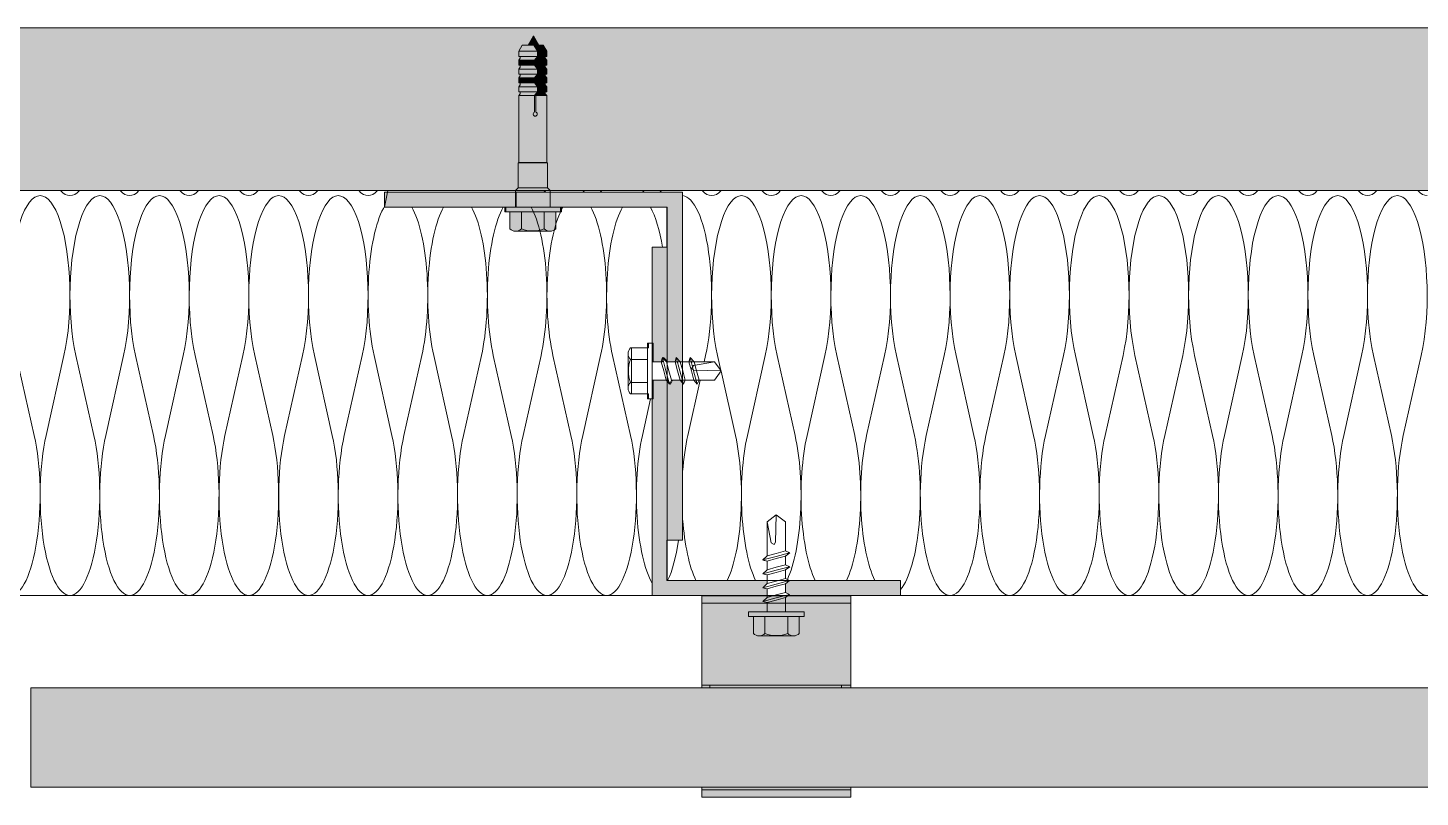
# Model space of a CAD drawing. Extents: x -106823 to -42801, y 48734 to 74234.
# Drawn here: x -93536 to -90734, y 68486 to 70034 of the extents above; entities that cross this region are included whole.
import ezdxf

# ---------------------------------------------------------------- set-up
doc = ezdxf.new("R2010")
doc.units = 0
doc.header["$MEASUREMENT"] = 0
for name, color, linetype, lineweight, true_color in [('2D - Ogólne_Pen_No__2', 7, 'Continuous', 15, 0x7f7f7f), ('2D Drafting - General_Pen_No__102', 7, 'Continuous', 13, 0xcccccc), ('2D Drafting - General_Pen_No__141', 7, 'Continuous', 0, 0xe8e8e8), ('2D Drafting - General_Pen_No__2', 7, 'Continuous', 15, 0x7f7f7f), ('2D Drafting - General_Pen_No__61', 7, 'Continuous', 20, 0x6a6a6a), ('2D Drafting - General_Pen_No__81', 7, 'Continuous', 20, 0x6a6a6a)]:
    doc.layers.add(name, color=color, linetype=linetype, lineweight=lineweight, true_color=true_color)
doc.layers.add('2D Drafting - General_Pen_No__1', color=7, linetype='Continuous', lineweight=13)
doc.layers.add('2D Drafting - General_Pen_No__121', color=255, linetype='Continuous', lineweight=0)

# ---------------------------------------------------------------- blocks, each defined once
blk = doc.blocks.new('*X30')
at = {"layer": '2D Drafting - General_Pen_No__61', "linetype": 'Continuous'}
for p, q in [((-92171.9, 69374.7), (-92174.7, 69362.3)), ((-92147.9, 69374.7), (-92141.2, 69344.7)), ((-92051.9, 69374.7), (-92087.9, 69213.9)), ((-92027.9, 69374.7), (-91991.9, 69213.9)), ((-91931.9, 69374.7), (-91967.9, 69213.9)), ((-91907.9, 69374.7), (-91871.9, 69213.9)), ((-91811.9, 69374.7), (-91847.9, 69213.9)), ((-91787.9, 69374.7), (-91751.9, 69213.9)), ((-91691.9, 69374.7), (-91727.9, 69213.9)), ((-91667.9, 69374.7), (-91631.9, 69213.9)), ((-91571.9, 69374.7), (-91607.9, 69213.9)), ((-91547.9, 69374.7), (-91511.9, 69213.9)), ((-91451.9, 69374.7), (-91487.9, 69213.9)), ((-91427.9, 69374.7), (-91391.9, 69213.9)), ((-91331.9, 69374.7), (-91367.9, 69213.9)), ((-91307.9, 69374.7), (-91271.9, 69213.9)), ((-91211.9, 69374.7), (-91247.9, 69213.9)), ((-91187.9, 69374.7), (-91151.9, 69213.9)), ((-91091.9, 69374.7), (-91127.9, 69213.9)), ((-91067.9, 69374.7), (-91031.9, 69213.9)), ((-90971.9, 69374.7), (-91007.9, 69213.9)), ((-90947.9, 69374.7), (-90911.9, 69213.9)), ((-90851.9, 69374.7), (-90887.9, 69213.9)), ((-90827.9, 69374.7), (-90791.9, 69213.9)), ((-90731.9, 69374.7), (-90767.9, 69213.9)), ((-92183, 69325), (-92207.9, 69213.9)), ((-92140.8, 69343.1), (-92111.9, 69213.9))]:
    blk.add_line(p, q, dxfattribs=at)
for centre, start_param, end_param in [((-92099.9, 69495.3), 0.927295, 5.35589), ((-91979.9, 69495.3), 0.927295, 5.35589), ((-91859.9, 69495.3), 0.927295, 5.35589), ((-91739.9, 69495.3), 0.927295, 5.35589), ((-91619.9, 69495.3), 0.927295, 5.35589), ((-91499.9, 69495.3), 0.927295, 5.35589), ((-91379.9, 69495.3), 0.927295, 5.35589), ((-91259.9, 69495.3), 0.927295, 5.35589), ((-91139.9, 69495.3), 0.927295, 5.35589), ((-91019.9, 69495.3), 0.927295, 5.35589), ((-90899.9, 69495.3), 0.927295, 5.35589), ((-90779.9, 69495.3), 0.927295, 5.35589), ((-92399.9, 69897.3), 5.962114, 6.023139), ((-92399.9, 69897.3), 0.260046, 0.321072), ((-92279.9, 69897.3), 5.962114, 6.023139), ((-92279.9, 69897.3), 0.260046, 0.321072), ((-92219.9, 69495.3), 0.927295, 3.112603), ((-92159.9, 69897.3), 5.962114, 6.283185), ((-92159.9, 69897.3), 0, 0.321072), ((-92039.9, 69897.3), 5.962114, 6.283185), ((-92039.9, 69897.3), 0, 0.321072), ((-91919.9, 69897.3), 5.962114, 6.283185), ((-91919.9, 69897.3), 0, 0.321072), ((-91799.9, 69897.3), 5.962114, 6.283185), ((-91799.9, 69897.3), 0, 0.321072), ((-91679.9, 69897.3), 5.962114, 6.283185), ((-91679.9, 69897.3), 0, 0.321072), ((-91559.9, 69897.3), 5.962114, 6.283185), ((-91559.9, 69897.3), 0, 0.321072), ((-91439.9, 69897.3), 5.962114, 6.283185), ((-91439.9, 69897.3), 0, 0.321072), ((-91319.9, 69897.3), 5.962114, 6.283185), ((-91319.9, 69897.3), 0, 0.321072), ((-91199.9, 69897.3), 5.962114, 6.283185), ((-91199.9, 69897.3), 0, 0.321072), ((-91079.9, 69897.3), 5.962114, 6.283185), ((-91079.9, 69897.3), 0, 0.321072), ((-90959.9, 69897.3), 5.962114, 6.283185), ((-90959.9, 69897.3), 0, 0.321072), ((-90839.9, 69897.3), 5.962114, 6.283185), ((-90839.9, 69897.3), 0, 0.321072), ((-90719.9, 69897.3), 5.962114, 6.283185), ((-92159.9, 69093.3), 4.068888, 4.471032), ((-92159.9, 69093.3), 0.553392, 2.214297), ((-92039.9, 69093.3), 4.068888, 5.729793), ((-92039.9, 69093.3), 0.571829, 2.214297), ((-91919.9, 69093.3), 4.068888, 5.729793), ((-91919.9, 69093.3), 0.553392, 2.214297), ((-91799.9, 69093.3), 4.068888, 5.729793), ((-91799.9, 69093.3), 0.34394, 2.214297), ((-91679.9, 69093.3), 4.068888, 6.283185), ((-91679.9, 69093.3), 0, 2.214297), ((-91559.9, 69093.3), 4.068888, 6.283185), ((-91559.9, 69093.3), 0, 2.214297), ((-91439.9, 69093.3), 4.068888, 6.283185), ((-91439.9, 69093.3), 0, 2.214297), ((-91319.9, 69093.3), 4.068888, 6.283185), ((-91319.9, 69093.3), 0, 2.214297), ((-91199.9, 69093.3), 4.068888, 6.283185), ((-91199.9, 69093.3), 0, 2.214297), ((-91079.9, 69093.3), 4.068888, 6.283185), ((-91079.9, 69093.3), 0, 2.214297), ((-90959.9, 69093.3), 4.068888, 6.283185), ((-90959.9, 69093.3), 0, 2.214297), ((-90839.9, 69093.3), 4.068888, 6.283185), ((-90839.9, 69093.3), 0, 2.214297), ((-90719.9, 69093.3), 4.068888, 6.283185), ((-92159.9, 69093.3), 4.953746, 5.729793), ((-92279.9, 69093.3), 0.553392, 1.104937)]:
    blk.add_ellipse(centre, major_axis=(0, -201), ratio=0.298507, start_param=start_param, end_param=end_param, dxfattribs=at)
blk = doc.blocks.new('Fill_15')
at = {"layer": '2D Drafting - General_Pen_No__2', "linetype": 'Continuous'}
for p, q in [((-92485.1, 69703.1), (-92485.1, 69706.6)), ((-92485.1, 69706.6), (-91689.4, 69706.6)), ((-92218.2, 69703.1), (-92485.1, 69703.1)), ((-92218.2, 69692.3), (-92218.2, 69703.1)), ((-92218.2, 69362.3), (-92218.2, 69692.3)), ((-91689.4, 69706.6), (-83399.9, 69706.6)), ((-92205.4, 69362.3), (-92218.2, 69362.3)), ((-92203.3, 69370.5), (-92205.4, 69362.3)), ((-92195.1, 69362.3), (-92203.3, 69370.5)), ((-92154.4, 69362.3), (-92195.1, 69362.3)), ((-92140.4, 69343.7), (-92154.4, 69362.3)), ((-92216.7, 69316.8), (-92212.9, 69325)), ((-92212.9, 69325), (-92195.5, 69325)), ((-92195.5, 69325), (-92188.9, 69316.8)), ((-92188.9, 69316.8), (-92185.1, 69325)), ((-92185.1, 69325), (-92154.4, 69325)), ((-92154.4, 69325), (-92140.4, 69343.7)), ((-92218.2, 69003), (-92218.2, 69318.6)), ((-92218.2, 69318.6), (-92216.7, 69316.8)), ((-92029.7, 69054.1), (-92048.3, 69040.2)), ((-92011, 69040.2), (-92029.7, 69054.1)), ((-92048.3, 69040.2), (-92048.3, 68971.6)), ((-92011, 68981.6), (-92011, 69040.2)), ((-92249.7, 68922.3), (-92249.7, 69003)), ((-92249.7, 69003), (-92248.2, 69003)), ((-92248.2, 69003), (-92218.2, 69003)), ((-92048.3, 68971.6), (-92056.5, 68963.4)), ((-92056.5, 68963.4), (-92048.3, 68961.2)), ((-92048.3, 68961.2), (-92048.3, 68943.8)), ((-92002.8, 68977.8), (-92011, 68981.6)), ((-92011, 68971.2), (-92002.8, 68977.8)), ((-92011, 68953.8), (-92011, 68971.2)), ((-92048.3, 68943.8), (-92056.5, 68935.6)), ((-92056.5, 68935.6), (-92048.3, 68933.4)), ((-92048.3, 68933.4), (-92048.3, 68922.3)), ((-92002.8, 68950), (-92011, 68953.8)), ((-92011, 68943.4), (-92002.8, 68950)), ((-92011, 68926), (-92011, 68943.4)), ((-92048.3, 68922.3), (-92249.7, 68922.3)), ((-92003.2, 68922.3), (-92011, 68926)), ((-91779.7, 68922.3), (-92003.2, 68922.3)), ((-91779.7, 68892.3), (-91779.7, 68922.3)), ((-91689.4, 68892.3), (-91779.7, 68892.3)), ((-83399.9, 68892.3), (-91689.4, 68892.3))]:
    blk.add_line(p, q, dxfattribs=at)
at = {"layer": '2D Drafting - General_Pen_No__61', "linetype": 'Continuous'}
blk.add_blockref('*X30', (0, 0), dxfattribs=at)
blk = doc.blocks.new('*X32')
at = {"layer": '2D Drafting - General_Pen_No__61', "linetype": 'Continuous'}
for q in [(-91979, 68892.3), (-91974.1, 68891.5)]:
    blk.add_line((-91977.6, 68892), q, dxfattribs=at)
blk = doc.blocks.new('Fill_16')
at = {"layer": '2D Drafting - General_Pen_No__1', "linetype": 'Continuous'}
for p, q in [((-92006.3, 68891.5), (-92005.3, 68892.3)), ((-91879.7, 68891.5), (-92006.3, 68891.5)), ((-92005.3, 68892.3), (-91879.7, 68892.3)), ((-91879.7, 68892.3), (-91879.7, 68891.5))]:
    blk.add_line(p, q, dxfattribs=at)
at = {"layer": '2D Drafting - General_Pen_No__61', "linetype": 'Continuous'}
blk.add_blockref('*X32', (0, 0), dxfattribs=at)
blk = doc.blocks.new('*X34')
at = {"layer": '2D Drafting - General_Pen_No__61', "linetype": 'Continuous'}
for p, q in [((-94759.2, 69374.7), (-94723.2, 69213.9)), ((-94663.2, 69374.7), (-94699.2, 69213.9)), ((-94639.2, 69374.7), (-94603.2, 69213.9)), ((-94543.2, 69374.7), (-94579.2, 69213.9)), ((-94519.2, 69374.7), (-94483.2, 69213.9)), ((-94423.2, 69374.7), (-94459.2, 69213.9)), ((-94399.2, 69374.7), (-94363.2, 69213.9)), ((-94303.2, 69374.7), (-94339.2, 69213.9)), ((-94279.2, 69374.7), (-94243.2, 69213.9)), ((-94183.2, 69374.7), (-94219.2, 69213.9)), ((-94159.2, 69374.7), (-94123.2, 69213.9)), ((-94063.2, 69374.7), (-94099.2, 69213.9)), ((-94039.2, 69374.7), (-94003.2, 69213.9)), ((-93943.2, 69374.7), (-93979.2, 69213.9)), ((-93919.2, 69374.7), (-93883.2, 69213.9)), ((-93823.2, 69374.7), (-93859.2, 69213.9)), ((-93799.2, 69374.7), (-93763.2, 69213.9)), ((-93703.2, 69374.7), (-93739.2, 69213.9)), ((-93679.2, 69374.7), (-93643.2, 69213.9)), ((-93583.2, 69374.7), (-93619.2, 69213.9)), ((-93559.2, 69374.7), (-93523.2, 69213.9)), ((-93463.2, 69374.7), (-93499.2, 69213.9)), ((-93439.2, 69374.7), (-93403.2, 69213.9)), ((-93343.2, 69374.7), (-93379.2, 69213.9)), ((-93319.2, 69374.7), (-93283.2, 69213.9)), ((-93223.2, 69374.7), (-93259.2, 69213.9)), ((-93199.2, 69374.7), (-93163.2, 69213.9)), ((-93103.2, 69374.7), (-93139.2, 69213.9)), ((-93079.2, 69374.7), (-93043.2, 69213.9)), ((-92983.2, 69374.7), (-93019.2, 69213.9)), ((-92959.2, 69374.7), (-92923.2, 69213.9)), ((-92863.2, 69374.7), (-92899.2, 69213.9)), ((-92839.2, 69374.7), (-92803.2, 69213.9)), ((-92743.2, 69374.7), (-92779.2, 69213.9)), ((-92719.2, 69374.7), (-92683.2, 69213.9)), ((-92623.2, 69374.7), (-92659.2, 69213.9)), ((-92599.2, 69374.7), (-92563.2, 69213.9)), ((-92503.2, 69374.7), (-92539.2, 69213.9)), ((-92479.2, 69374.7), (-92443.2, 69213.9)), ((-92383.2, 69374.7), (-92419.2, 69213.9)), ((-92359.2, 69374.7), (-92323.2, 69213.9)), ((-94800.5, 69297.4), (-94819.2, 69213.9)), ((-92282.7, 69287.7), (-92299.2, 69213.9))]:
    blk.add_line(p, q, dxfattribs=at)
for centre, start_param, end_param in [((-94231.2, 69495.3), 4.068888, 8.497483), ((-94111.2, 69495.3), 4.068888, 8.497483), ((-93991.2, 69495.3), 4.068888, 8.497483), ((-93871.2, 69495.3), 4.068888, 8.497483), ((-93751.2, 69495.3), 4.068888, 8.497483), ((-93631.2, 69495.3), 4.068888, 8.497483), ((-93511.2, 69495.3), 4.068888, 8.497483), ((-93391.2, 69495.3), 4.068888, 8.497483), ((-93271.2, 69495.3), 4.068888, 8.497483), ((-93151.2, 69495.3), 4.068888, 8.497483), ((-93031.2, 69495.3), 4.068888, 8.497483), ((-92911.2, 69495.3), 4.068888, 8.497483), ((-94291.2, 69897.3), 3.257061, 3.462663), ((-94171.2, 69897.3), 2.820522, 3.141593), ((-94171.2, 69897.3), 3.141593, 3.462663), ((-94051.2, 69897.3), 2.820522, 3.141593), ((-94051.2, 69897.3), 3.141593, 3.462663), ((-93931.2, 69897.3), 2.820522, 3.141593), ((-93931.2, 69897.3), 3.141593, 3.462663), ((-93811.2, 69897.3), 2.820522, 3.141593), ((-93811.2, 69897.3), 3.141593, 3.462663), ((-93691.2, 69897.3), 2.820522, 3.141593), ((-93691.2, 69897.3), 3.141593, 3.462663), ((-93571.2, 69897.3), 2.820522, 3.141593), ((-93571.2, 69897.3), 3.141593, 3.462663), ((-93451.2, 69897.3), 2.820522, 3.141593), ((-93451.2, 69897.3), 3.141593, 3.462663), ((-93331.2, 69897.3), 2.820522, 3.141593), ((-93331.2, 69897.3), 3.141593, 3.462663), ((-93211.2, 69897.3), 2.820522, 3.141593), ((-93211.2, 69897.3), 3.141593, 3.462663), ((-93091.2, 69897.3), 2.820522, 3.141593), ((-93091.2, 69897.3), 3.141593, 3.462663), ((-92971.2, 69897.3), 2.820522, 3.141593), ((-92971.2, 69897.3), 3.141593, 3.462663), ((-92851.2, 69897.3), 2.820522, 3.141593), ((-92851.2, 69897.3), 3.141593, 3.462663), ((-94831.2, 69495.3), 4.160174, 5.797528), ((-94711.2, 69495.3), 0.485657, 2.214297), ((-94711.2, 69495.3), 4.068888, 5.797528), ((-94591.2, 69495.3), 0.485657, 2.214297), ((-94591.2, 69495.3), 4.068888, 5.797528), ((-94471.2, 69495.3), 0.485657, 2.214297), ((-94471.2, 69495.3), 4.068888, 5.797528), ((-94351.2, 69495.3), 0.485657, 2.214297), ((-94351.2, 69495.3), 4.068888, 5.797528), ((-92791.2, 69495.3), 0.455257, 2.214297), ((-92791.2, 69495.3), 4.068888, 5.797528), ((-92671.2, 69495.3), 0.485657, 2.214297), ((-92671.2, 69495.3), 4.068888, 5.797528), ((-92551.2, 69495.3), 0.485657, 2.214297), ((-92551.2, 69495.3), 4.068888, 5.797528), ((-92431.2, 69495.3), 0.485657, 2.214297), ((-92431.2, 69495.3), 4.068888, 5.797528), ((-92311.2, 69495.3), 0.485657, 2.214297), ((-92311.2, 69495.3), 5.215995, 5.797528), ((-94771.2, 69093.3), 0.927295, 1.034619), ((-94651.2, 69093.3), 0.927295, 3.141593), ((-94651.2, 69093.3), 3.141593, 5.35589), ((-94531.2, 69093.3), 0.927295, 3.141593), ((-94531.2, 69093.3), 3.141593, 5.35589), ((-94411.2, 69093.3), 0.927295, 3.141593), ((-94411.2, 69093.3), 3.141593, 5.35589), ((-94291.2, 69093.3), 0.927295, 3.141593), ((-94291.2, 69093.3), 3.141593, 5.35589), ((-94171.2, 69093.3), 0.927295, 3.141593), ((-94171.2, 69093.3), 3.141593, 5.35589), ((-94051.2, 69093.3), 0.927295, 3.141593), ((-94051.2, 69093.3), 3.141593, 5.35589), ((-93931.2, 69093.3), 0.927295, 3.141593), ((-93931.2, 69093.3), 3.141593, 5.35589), ((-93811.2, 69093.3), 0.927295, 3.141593), ((-93811.2, 69093.3), 3.141593, 5.35589), ((-93691.2, 69093.3), 0.927295, 3.141593), ((-93691.2, 69093.3), 3.141593, 5.35589), ((-93571.2, 69093.3), 0.927295, 3.141593), ((-93571.2, 69093.3), 3.141593, 5.35589), ((-93451.2, 69093.3), 0.927295, 3.141593), ((-93451.2, 69093.3), 3.141593, 5.35589), ((-93331.2, 69093.3), 0.927295, 3.141593), ((-93331.2, 69093.3), 3.141593, 5.35589), ((-93211.2, 69093.3), 0.927295, 3.141593), ((-93211.2, 69093.3), 3.141593, 5.35589), ((-93091.2, 69093.3), 0.927295, 3.141593), ((-93091.2, 69093.3), 3.141593, 5.35589), ((-92971.2, 69093.3), 0.927295, 3.141593), ((-92971.2, 69093.3), 3.141593, 5.35589), ((-92851.2, 69093.3), 0.927295, 3.141593), ((-92851.2, 69093.3), 3.141593, 5.35589), ((-92731.2, 69093.3), 0.927295, 3.141593), ((-92731.2, 69093.3), 3.141593, 5.35589), ((-92611.2, 69093.3), 0.927295, 3.141593), ((-92611.2, 69093.3), 3.141593, 5.35589), ((-92491.2, 69093.3), 0.927295, 3.141593), ((-92491.2, 69093.3), 3.141593, 5.35589), ((-92371.2, 69093.3), 0.927295, 3.141593), ((-92371.2, 69093.3), 3.141593, 5.35589), ((-92251.2, 69093.3), 0.927295, 2.648145), ((-94771.2, 69093.3), 2.106973, 3.141593)]:
    blk.add_ellipse(centre, major_axis=(0, 201), ratio=0.298507, start_param=start_param, end_param=end_param, dxfattribs=at)
blk = doc.blocks.new('Fill_17')
at = {"layer": '2D Drafting - General_Pen_No__2', "linetype": 'Continuous'}
for p, q in [((-93560.3, 69706.6), (-94290.8, 69706.6)), ((-94290.8, 69706.6), (-94290.1, 69703.1)), ((-94290.1, 69703.1), (-94284.3, 69703.1)), ((-94284.3, 69703.1), (-94284.3, 69673.1)), ((-92811.7, 69706.6), (-93561.2, 69706.6)), ((-93561.2, 69706.6), (-93560.3, 69706.6)), ((-92818.2, 69673.1), (-92811.7, 69706.6)), ((-94852.8, 69673.1), (-94852.8, 69592.3)), ((-94721, 69673.1), (-94852.8, 69673.1)), ((-94601.9, 69673.1), (-94721, 69673.1)), ((-94566.8, 69673.1), (-94601.9, 69673.1)), ((-94456.4, 69673.1), (-94566.8, 69673.1)), ((-94284.3, 69673.1), (-94456.4, 69673.1)), ((-92623.4, 69673.1), (-92818.2, 69673.1)), ((-92574.1, 69673.1), (-92623.4, 69673.1)), ((-92462.2, 69673.1), (-92574.1, 69673.1)), ((-92396.2, 69673.1), (-92462.2, 69673.1)), ((-92249.7, 69673.1), (-92396.2, 69673.1)), ((-92249.7, 69592.3), (-92249.7, 69673.1)), ((-94852.8, 69592.3), (-94822.8, 69592.3)), ((-94822.8, 69592.3), (-94822.8, 69399.6)), ((-92279.7, 69399.6), (-92279.7, 69592.3)), ((-92279.7, 69592.3), (-92249.7, 69592.3)), ((-94822.8, 69399.6), (-94813.5, 69399.6)), ((-94813.5, 69399.6), (-94813.5, 69389.9)), ((-94813.5, 69389.9), (-94779.3, 69389.9)), ((-94774.4, 69378.2), (-94774.4, 69309.1)), ((-92321, 69297.4), (-92321, 69389.9)), ((-92321, 69389.9), (-92286.8, 69389.9)), ((-92286.8, 69389.9), (-92286.8, 69399.6)), ((-92286.8, 69399.6), (-92279.7, 69399.6)), ((-94779.3, 69297.4), (-94813.5, 69297.4)), ((-94813.5, 69297.4), (-94813.5, 69287.7)), ((-92286.8, 69297.4), (-92321, 69297.4)), ((-92286.8, 69287.7), (-92286.8, 69297.4)), ((-94813.5, 69287.7), (-94822.8, 69287.7)), ((-94822.8, 69287.7), (-94822.8, 68892.3)), ((-92279.7, 69287.7), (-92286.8, 69287.7)), ((-92279.7, 68892.3), (-92279.7, 69287.7)), ((-94822.8, 68892.3), (-93561.2, 68892.3)), ((-93561.2, 68892.3), (-92279.7, 68892.3))]:
    blk.add_line(p, q, dxfattribs=at)
for centre, start, end in [((-94790.8, 69378.2), 0, 45.522), ((-94790.8, 69309.1), 314.478, 0)]:
    blk.add_arc(centre, 16.3, start, end, dxfattribs=at)
at = {"layer": '2D Drafting - General_Pen_No__61', "linetype": 'Continuous'}
blk.add_blockref('*X34', (0, 0), dxfattribs=at)

msp = doc.modelspace()

# ---------------------------------------------------------------- hatches: boundary and pattern name
at = {"layer": '2D Drafting - General_Pen_No__102', "linetype": 'Continuous'}
for points in [[(-92179.67, 68876.49), (-91879.67, 68876.49), (-91879.67, 68891.49), (-92179.67, 68891.49)], [(-91879.67, 68711.49), (-91879.67, 68876.49), (-92179.67, 68876.49), (-92179.67, 68711.49)], [(-92179.67, 68711.49), (-92179.67, 68706.58), (-91879.67, 68706.58), (-91879.67, 68711.49)], [(-91879.67, 68501.49), (-91879.67, 68506.58), (-92179.67, 68506.58), (-92179.67, 68501.49)], [(-91879.67, 68486.49), (-91879.67, 68501.49), (-92179.67, 68501.49), (-92179.67, 68486.49)]]:
    msp.add_hatch(color=256, dxfattribs=at).paths.add_polyline_path(points, flags=0)
at = {"layer": '2D Drafting - General_Pen_No__121', "linetype": 'Continuous'}
for points in [[(-92540.93, 69998.93), (-92548.08, 69986.55), (-92510.59, 69986.55), (-92517.74, 69998.93)], [(-92518.16, 70017.66), (-92528.97, 69998.93), (-92507.35, 69998.93)], [(-92517.74, 69998.93), (-92510.59, 69986.55), (-92507.64, 69986.55), (-92514.78, 69998.93)], [(-92514.78, 69998.93), (-92507.64, 69986.55), (-92491.73, 69986.55), (-92498.87, 69998.93)], [(-92548.08, 69976.2), (-92510.59, 69976.2), (-92510.59, 69986.55), (-92548.08, 69986.55)], [(-92545.12, 69976.2), (-92545.12, 69972.5), (-92548.08, 69968.76), (-92516.34, 69968.76), (-92510.59, 69976.2)], [(-92548.08, 69968.76), (-92548.08, 69958.4), (-92516.34, 69958.4), (-92516.34, 69968.76)], [(-92513.38, 69968.76), (-92507.64, 69976.2), (-92510.59, 69976.2), (-92516.34, 69968.76)], [(-92513.38, 69958.4), (-92513.38, 69968.76), (-92516.34, 69968.76), (-92516.34, 69958.4)], [(-92494.68, 69976.2), (-92507.64, 69976.2), (-92513.38, 69968.76), (-92491.73, 69968.76), (-92494.68, 69972.5)], [(-92491.73, 69968.76), (-92513.38, 69968.76), (-92513.38, 69958.4), (-92491.73, 69958.4)], [(-92507.64, 69976.2), (-92507.64, 69986.55), (-92510.59, 69986.55), (-92510.59, 69976.2)], [(-92507.64, 69976.2), (-92491.73, 69976.2), (-92491.73, 69986.55), (-92507.64, 69986.55)], [(-92545.12, 69958.4), (-92545.12, 69954.7), (-92548.08, 69950.96), (-92510.59, 69950.96), (-92516.34, 69958.4)], [(-92548.08, 69950.96), (-92548.08, 69940.61), (-92510.59, 69940.61), (-92510.59, 69950.96)], [(-92545.12, 69940.61), (-92545.12, 69936.91), (-92548.08, 69933.16), (-92516.34, 69933.16), (-92510.59, 69940.61)], [(-92516.34, 69958.4), (-92510.59, 69950.96), (-92507.64, 69950.96), (-92513.38, 69958.4)], [(-92510.59, 69940.61), (-92516.34, 69933.16), (-92513.38, 69933.16), (-92507.64, 69940.61)], [(-92494.68, 69958.4), (-92513.38, 69958.4), (-92507.64, 69950.96), (-92491.73, 69950.96), (-92494.68, 69954.7)], [(-92513.38, 69933.16), (-92491.73, 69933.16), (-92494.68, 69936.91), (-92494.68, 69940.61), (-92507.64, 69940.61)], [(-92510.59, 69950.96), (-92510.59, 69940.61), (-92507.64, 69940.61), (-92507.64, 69950.96)], [(-92491.73, 69950.96), (-92507.64, 69950.96), (-92507.64, 69940.61), (-92491.73, 69940.61)], [(-92548.08, 69922.81), (-92516.34, 69922.81), (-92516.34, 69933.16), (-92548.08, 69933.16)], [(-92545.12, 69922.81), (-92545.12, 69919.11), (-92548.08, 69915.37), (-92510.59, 69915.37), (-92516.34, 69922.81)], [(-92548.08, 69905.01), (-92510.59, 69905.01), (-92510.59, 69915.37), (-92548.08, 69915.37)], [(-92513.38, 69922.81), (-92513.38, 69933.16), (-92516.34, 69933.16), (-92516.34, 69922.81)], [(-92516.34, 69922.81), (-92510.59, 69915.37), (-92507.64, 69915.37), (-92513.38, 69922.81)], [(-92491.73, 69933.16), (-92513.38, 69933.16), (-92513.38, 69922.81), (-92491.73, 69922.81)], [(-92494.68, 69922.81), (-92513.38, 69922.81), (-92507.64, 69915.37), (-92491.73, 69915.37), (-92494.68, 69919.11)], [(-92507.64, 69905.01), (-92507.64, 69915.37), (-92510.59, 69915.37), (-92510.59, 69905.01)], [(-92491.73, 69915.37), (-92507.64, 69915.37), (-92507.64, 69905.01), (-92491.73, 69905.01)], [(-92545.12, 69905.01), (-92545.12, 69901.31), (-92548.08, 69897.57), (-92516.34, 69897.57), (-92510.59, 69905.01)], [(-92548.08, 69763.15), (-92491.73, 69763.15), (-92491.73, 69897.57), (-92513.38, 69897.57), (-92513.38, 69864.26, -5.4750432), (-92516.34, 69864.26), (-92516.34, 69897.57), (-92548.08, 69897.57)], [(-92516.34, 69897.57), (-92516.34, 69864.26, 5.4750432), (-92513.38, 69864.26), (-92513.38, 69897.57)], [(-92513.38, 69897.57), (-92507.64, 69905.01), (-92510.59, 69905.01), (-92516.34, 69897.57)], [(-92494.68, 69905.01), (-92507.64, 69905.01), (-92513.38, 69897.57), (-92491.73, 69897.57), (-92494.68, 69901.31)], [(-92549.32, 69761.91), (-92490.48, 69761.91), (-92491.73, 69763.15), (-92548.08, 69763.15)], [(-92549.32, 69712.16), (-92490.48, 69712.16), (-92490.48, 69761.91), (-92549.32, 69761.91)], [(-92554.74, 69673.06), (-92518.06, 69673.06), (-92485.07, 69673.06), (-92485.07, 69703.06), (-92520.99, 69703.06), (-92554.74, 69703.06)], [(-92554.74, 69703.06), (-92554.74, 69673.06), (-92518.06, 69673.06), (-92485.07, 69673.06), (-92485.07, 69703.06), (-92521.94, 69703.06)], [(-92554.64, 69706.58), (-92485.07, 69706.58), (-92485.07, 69706.75), (-92490.48, 69712.16), (-92549.23, 69712.16), (-92554.64, 69706.75)], [(-92554.64, 69703.06), (-92521.94, 69703.06), (-92497.58, 69703.06), (-92493.21, 69706.58), (-92554.64, 69706.58)], [(-92518.06, 69673.06), (-92573.98, 69673.06), (-92573.98, 69663.74), (-92518.06, 69663.74), (-92462.14, 69663.74), (-92462.14, 69673.06)], [(-92566.11, 69663.74), (-92566.11, 69629.57, 0.4195601), (-92542.81, 69629.57), (-92542.81, 69663.74)], [(-92542.81, 69663.74), (-92542.81, 69629.57, 0.092424), (-92519.9, 69625.3, 0.092424), (-92496.99, 69629.57), (-92496.99, 69663.74), (-92519.9, 69663.74)], [(-92496.99, 69663.74), (-92496.99, 69629.57, 0.4195601), (-92473.69, 69629.57), (-92473.69, 69663.74)], [(-92519.9, 69625.3, -0.092424), (-92542.81, 69629.57, -0.201281), (-92554.46, 69624.68), (-92485.34, 69624.68, -0.201281), (-92496.99, 69629.57, -0.092424)]]:
    msp.add_hatch(color=256, dxfattribs=at).paths.add_polyline_path(points, flags=0)
at = {"layer": '2D Drafting - General_Pen_No__141', "linetype": 'Continuous'}
for points in [[(-92552.9, 69673.06), (-92818.16, 69673.06), (-92818.16, 69703.06), (-92688.16, 69703.06), (-92552.9, 69703.06)], [(-92249.67, 69673.06), (-92463.98, 69673.06), (-92485.07, 69673.06), (-92485.07, 69703.06), (-92218.16, 69703.06), (-92218.16, 69692.3), (-92218.16, 69362.29), (-92222.89, 69362.29), (-92231.09, 69370.49), (-92233.29, 69362.29), (-92249.67, 69362.29)], [(-92279.67, 69592.3), (-92249.67, 69592.3), (-92249.67, 69363.39), (-92256.77, 69370.49), (-92258.97, 69362.29), (-92277.5, 69362.29), (-92277.5, 69399.57), (-92279.67, 69399.57)], [(-92249.67, 68922.3), (-92048.31, 68922.3), (-92048.31, 68915.96), (-92056.51, 68907.76), (-92048.31, 68905.56), (-92048.31, 68892.3), (-92279.67, 68892.3), (-92279.67, 69287.73), (-92277.5, 69287.73), (-92277.5, 69325.01), (-92249.67, 69325.01)], [(-92218.16, 69321.3), (-92218.16, 69003.02), (-92249.67, 69003.02), (-92249.67, 69325.01), (-92248.98, 69325.01), (-92242.39, 69316.81), (-92238.58, 69325.01), (-92221.14, 69325.01)], [(-92003.17, 68922.3), (-91779.67, 68922.3), (-91779.67, 68892.3), (-92005.31, 68892.3), (-92002.83, 68894.3), (-92011.03, 68898.11), (-92011.03, 68915.55), (-92002.83, 68922.15)]]:
    msp.add_hatch(color=256, dxfattribs=at).paths.add_polyline_path(points, flags=0)
at = {"layer": '2D Drafting - General_Pen_No__81', "linetype": 'Continuous'}
h = msp.add_hatch(dxfattribs=at)
h.set_pattern_fill('Solid___Dashed', color=256, style=0, pattern_type=2)
h.set_pattern_definition([(45, (0, 0), (-70.71068, 70.71068), []), (45, (-35.36, 35.36), (-70.71068, 70.71068), [75, -25])])
h.paths.add_polyline_path([(-95413.06, 70033.7), (-95413.06, 69706.58), (-80798.57, 69706.58), (-80743.27, 69706.58), (-80705.99, 69706.58), (-80635.65, 69706.58), (-80523.64, 69706.58), (-80480.82, 69706.58), (-80207.94, 69706.58), (-78373.34, 69706.58), (-78373.34, 70033.7)], flags=0)
h = msp.add_hatch(dxfattribs=at)
h.set_pattern_fill('Beton', color=256, style=0, pattern_type=2)
h.set_pattern_definition([(45, (0, 0), (-70.71068, 70.71068), [75, -25]), (45, (7e-15, 70.71), (-70.71068, 70.71068), [75, -25])])
h.paths.add_polyline_path([(-81558.09, 68506.58), (-81558.09, 68706.58), (-93529.67, 68706.58), (-93529.67, 68506.58)], flags=0)
msp.add_hatch(color=256, dxfattribs=at).paths.add_polyline_path([(-92163.66, 68706.58), (-92163.66, 68711.49), (-91898.43, 68711.49), (-91898.43, 68706.58)], flags=0)
msp.add_hatch(color=256, dxfattribs=at).paths.add_polyline_path([(-92163.66, 68706.58), (-92163.66, 68711.49), (-91898.43, 68711.49), (-91898.43, 68706.58)], flags=0)

# ---------------------------------------------------------------- linework, layer by layer
at = {"layer": '2D - Ogólne_Pen_No__2', "linetype": 'Continuous'}
for p, q in [((-92540.93, 69998.93), (-92548.08, 69986.55)), ((-92498.87, 69998.93), (-92540.93, 69998.93)), ((-92528.97, 69998.93), (-92518.16, 70017.66)), ((-92507.35, 69998.93), (-92518.16, 70017.66)), ((-92517.74, 69998.93), (-92510.59, 69986.55)), ((-92514.78, 69998.93), (-92507.64, 69986.55)), ((-92498.87, 69998.93), (-92491.73, 69986.55)), ((-92548.08, 69986.55), (-92548.08, 69976.2)), ((-92491.73, 69986.55), (-92548.08, 69986.55)), ((-92491.73, 69976.2), (-92548.08, 69976.2)), ((-92545.12, 69972.5), (-92548.08, 69968.76)), ((-92548.08, 69968.76), (-92548.08, 69958.4)), ((-92491.73, 69968.76), (-92548.08, 69968.76)), ((-92545.12, 69976.2), (-92545.12, 69972.5)), ((-92510.59, 69976.2), (-92516.34, 69968.76)), ((-92516.34, 69968.76), (-92516.34, 69958.4)), ((-92507.64, 69976.2), (-92513.38, 69968.76)), ((-92513.38, 69968.76), (-92513.38, 69958.4)), ((-92510.59, 69986.55), (-92510.59, 69976.2)), ((-92507.64, 69986.55), (-92507.64, 69976.2)), ((-92494.68, 69976.2), (-92494.68, 69972.5)), ((-92494.68, 69972.5), (-92491.73, 69968.76)), ((-92491.73, 69986.55), (-92491.73, 69976.2)), ((-92491.73, 69968.76), (-92491.73, 69958.4)), ((-92548.08, 69958.4), (-92545.12, 69958.4)), ((-92491.73, 69958.4), (-92548.08, 69958.4)), ((-92545.12, 69954.7), (-92548.08, 69950.96)), ((-92548.08, 69950.96), (-92548.08, 69940.61)), ((-92491.73, 69950.96), (-92548.08, 69950.96)), ((-92548.08, 69940.61), (-92545.12, 69940.61)), ((-92491.73, 69940.61), (-92548.08, 69940.61)), ((-92545.12, 69936.91), (-92548.08, 69933.16)), ((-92545.12, 69958.4), (-92545.12, 69954.7)), ((-92545.12, 69940.61), (-92545.12, 69936.91)), ((-92516.34, 69958.4), (-92510.59, 69950.96)), ((-92510.59, 69940.61), (-92516.34, 69933.16)), ((-92513.38, 69958.4), (-92507.64, 69950.96)), ((-92507.64, 69940.61), (-92513.38, 69933.16)), ((-92510.59, 69950.96), (-92510.59, 69940.61)), ((-92507.64, 69950.96), (-92507.64, 69940.61)), ((-92494.68, 69958.4), (-92494.68, 69954.7)), ((-92491.73, 69958.4), (-92494.68, 69958.4)), ((-92494.68, 69954.7), (-92491.73, 69950.96)), ((-92494.68, 69940.61), (-92494.68, 69936.91)), ((-92491.73, 69940.61), (-92494.68, 69940.61)), ((-92494.68, 69936.91), (-92491.73, 69933.16)), ((-92491.73, 69950.96), (-92491.73, 69940.61)), ((-92548.08, 69933.16), (-92548.08, 69922.81)), ((-92491.73, 69933.16), (-92548.08, 69933.16)), ((-92548.08, 69922.81), (-92545.12, 69922.81)), ((-92491.73, 69922.81), (-92548.08, 69922.81)), ((-92545.12, 69919.11), (-92548.08, 69915.37)), ((-92548.08, 69915.37), (-92548.08, 69905.01)), ((-92491.73, 69915.37), (-92548.08, 69915.37)), ((-92545.12, 69922.81), (-92545.12, 69919.11)), ((-92516.34, 69933.16), (-92516.34, 69922.81)), ((-92516.34, 69922.81), (-92510.59, 69915.37)), ((-92513.38, 69933.16), (-92513.38, 69922.81)), ((-92513.38, 69922.81), (-92507.64, 69915.37)), ((-92510.59, 69915.37), (-92510.59, 69905.01)), ((-92507.64, 69915.37), (-92507.64, 69905.01)), ((-92494.68, 69922.81), (-92494.68, 69919.11)), ((-92491.73, 69922.81), (-92494.68, 69922.81)), ((-92494.68, 69919.11), (-92491.73, 69915.37)), ((-92491.73, 69933.16), (-92491.73, 69922.81)), ((-92491.73, 69915.37), (-92491.73, 69905.01)), ((-92548.08, 69905.01), (-92545.12, 69905.01)), ((-92491.73, 69905.01), (-92548.08, 69905.01)), ((-92545.12, 69901.31), (-92548.08, 69897.57)), ((-92548.08, 69897.57), (-92548.08, 69763.15)), ((-92491.73, 69897.57), (-92548.08, 69897.57)), ((-92545.12, 69905.01), (-92545.12, 69901.31)), ((-92510.59, 69905.01), (-92516.34, 69897.57)), ((-92516.34, 69897.57), (-92516.34, 69864.26)), ((-92507.64, 69905.01), (-92513.38, 69897.57)), ((-92513.38, 69897.57), (-92513.38, 69864.26)), ((-92494.68, 69905.01), (-92494.68, 69901.31)), ((-92491.73, 69905.01), (-92494.68, 69905.01)), ((-92494.68, 69901.31), (-92491.73, 69897.57)), ((-92491.73, 69897.57), (-92491.73, 69763.15)), ((-92548.08, 69763.15), (-92549.32, 69761.91)), ((-92549.32, 69761.91), (-92549.32, 69712.16)), ((-92490.48, 69761.91), (-92549.32, 69761.91)), ((-92548.08, 69763.15), (-92491.73, 69763.15)), ((-92491.73, 69763.15), (-92490.48, 69761.91)), ((-92490.48, 69761.91), (-92490.48, 69712.16)), ((-92549.32, 69712.16), (-92554.74, 69706.75)), ((-92554.74, 69706.75), (-92554.74, 69703.06)), ((-92554.74, 69703.06), (-92520.99, 69703.06)), ((-92490.48, 69712.16), (-92549.32, 69712.16)), ((-92485.07, 69703.06), (-92521.94, 69703.06)), ((-92490.48, 69712.16), (-92485.07, 69706.75)), ((-92485.07, 69706.75), (-92485.07, 69703.06))]:
    msp.add_line(p, q, dxfattribs=at)
msp.add_arc((-92514.86, 69860.35), 4.18, 110.70161, 69.29839, dxfattribs=at)
at = {"layer": '2D Drafting - General_Pen_No__2', "linetype": 'Continuous'}
for p, q in [((-81528.09, 70033.7), (-95413.06, 70033.7)), ((-81528.09, 70033.7), (-93529.67, 70033.7)), ((-95413.06, 69706.58), (-78373.34, 69706.58)), ((-92218.16, 69703.06), (-92818.16, 69703.06)), ((-92818.16, 69673.06), (-92818.16, 69703.06)), ((-92688.16, 69703.06), (-92218.16, 69703.06)), ((-92554.74, 69673.06), (-92554.74, 69703.06)), ((-92485.07, 69673.06), (-92485.07, 69703.06)), ((-92218.16, 69703.06), (-92218.16, 69692.3)), ((-92218.16, 69003.02), (-92218.16, 69692.3)), ((-92818.16, 69673.06), (-92249.67, 69673.06)), ((-92575.82, 69663.74), (-92575.82, 69673.06)), ((-92575.82, 69673.06), (-92519.9, 69673.06)), ((-92519.9, 69663.74), (-92575.82, 69663.74)), ((-92566.11, 69629.57), (-92566.11, 69663.74)), ((-92542.81, 69629.57), (-92542.81, 69663.74)), ((-92463.98, 69673.06), (-92519.9, 69673.06)), ((-92519.9, 69663.74), (-92463.98, 69663.74)), ((-92496.99, 69629.57), (-92496.99, 69663.74)), ((-92473.69, 69629.57), (-92473.69, 69663.74)), ((-92463.98, 69663.74), (-92463.98, 69673.06)), ((-92249.67, 69003.02), (-92249.67, 69673.06)), ((-92485.34, 69624.68), (-92554.46, 69624.68)), ((-92279.67, 69592.3), (-92249.67, 69592.3)), ((-92279.67, 68892.3), (-92279.67, 69592.3)), ((-92249.67, 68922.3), (-92249.67, 69592.3)), ((-92328.05, 69378.21), (-92328.05, 69309.09)), ((-92323.16, 69389.86), (-92288.99, 69389.86)), ((-92288.99, 69343.65), (-92288.99, 69399.57)), ((-92288.99, 69399.57), (-92279.67, 69399.57)), ((-92279.67, 69399.57), (-92279.67, 69343.65)), ((-92323.16, 69366.56), (-92288.99, 69366.56)), ((-92279.67, 69362.29), (-92261.13, 69362.29)), ((-92261.13, 69362.29), (-92258.94, 69370.49)), ((-92261.13, 69362.29), (-92256.14, 69343.65)), ((-92258.94, 69370.49), (-92250.74, 69362.29)), ((-92258.94, 69370.49), (-92251.74, 69343.65)), ((-92250.74, 69362.29), (-92245.74, 69343.65)), ((-92250.74, 69362.29), (-92233.29, 69362.29)), ((-92233.29, 69362.29), (-92231.09, 69370.49)), ((-92233.29, 69362.29), (-92231.09, 69370.49)), ((-92233.29, 69362.29), (-92228.3, 69343.65)), ((-92233.29, 69362.29), (-92228.3, 69343.65)), ((-92195.05, 69362.29), (-92233.29, 69362.29)), ((-92231.09, 69370.49), (-92222.89, 69362.29)), ((-92231.09, 69370.49), (-92223.9, 69343.65)), ((-92231.09, 69370.49), (-92222.89, 69362.29)), ((-92231.09, 69370.49), (-92223.9, 69343.65)), ((-92222.89, 69362.29), (-92217.9, 69343.65)), ((-92222.89, 69362.29), (-92217.9, 69343.65)), ((-92222.89, 69362.29), (-92205.45, 69362.29)), ((-92222.89, 69362.29), (-92154.39, 69362.29)), ((-92205.45, 69362.29), (-92203.25, 69370.49)), ((-92205.45, 69362.29), (-92200.46, 69343.65)), ((-92203.25, 69370.49), (-92195.05, 69362.29)), ((-92203.25, 69370.49), (-92196.06, 69343.65)), ((-92196.44, 69354.29), (-92200.21, 69348.08)), ((-92154.39, 69362.29), (-92196.44, 69354.29)), ((-92195.05, 69362.29), (-92190.06, 69343.65)), ((-92154.39, 69362.29), (-92140.41, 69343.65)), ((-92323.16, 69320.74), (-92288.99, 69320.74)), ((-92288.99, 69343.65), (-92288.99, 69287.73)), ((-92279.67, 69287.73), (-92279.67, 69343.65)), ((-92279.67, 69325.01), (-92251.14, 69325.01)), ((-92251.14, 69325.01), (-92256.14, 69343.65)), ((-92244.55, 69316.81), (-92251.74, 69343.65)), ((-92244.55, 69316.81), (-92251.14, 69325.01)), ((-92240.75, 69325.01), (-92245.74, 69343.65)), ((-92240.75, 69325.01), (-92244.55, 69316.81)), ((-92240.75, 69325.01), (-92223.3, 69325.01)), ((-92223.3, 69325.01), (-92228.3, 69343.65)), ((-92223.3, 69325.01), (-92228.3, 69343.65)), ((-92216.71, 69316.81), (-92223.9, 69343.65)), ((-92216.71, 69316.81), (-92223.9, 69343.65)), ((-92185.06, 69325.01), (-92223.3, 69325.01)), ((-92216.71, 69316.81), (-92223.3, 69325.01)), ((-92216.71, 69316.81), (-92223.3, 69325.01)), ((-92212.9, 69325.01), (-92217.9, 69343.65)), ((-92212.9, 69325.01), (-92217.9, 69343.65)), ((-92212.9, 69325.01), (-92216.71, 69316.81)), ((-92212.9, 69325.01), (-92216.71, 69316.81)), ((-92212.9, 69325.01), (-92195.46, 69325.01)), ((-92212.9, 69325.01), (-92154.39, 69325.01)), ((-92195.46, 69325.01), (-92200.46, 69343.65)), ((-92200.21, 69348.08), (-92195.36, 69345.39)), ((-92188.87, 69316.81), (-92196.06, 69343.65)), ((-92188.87, 69316.81), (-92195.46, 69325.01)), ((-92195.36, 69345.39), (-92140.41, 69343.65)), ((-92185.06, 69325.01), (-92190.06, 69343.65)), ((-92185.06, 69325.01), (-92188.87, 69316.81)), ((-92154.39, 69325.01), (-92140.41, 69343.65)), ((-92323.16, 69297.44), (-92288.99, 69297.44)), ((-92288.99, 69287.73), (-92279.67, 69287.73)), ((-92048.31, 69040.15), (-92029.67, 69054.13)), ((-92031.4, 68999.18), (-92029.67, 69054.13)), ((-92011.03, 69040.15), (-92029.67, 69054.13)), ((-92048.31, 69040.15), (-92040.3, 68998.1)), ((-92048.31, 68971.64), (-92048.31, 69040.15)), ((-92011.03, 68981.63), (-92011.03, 69040.15)), ((-92249.67, 69003.02), (-92218.16, 69003.02)), ((-92218.16, 69003.02), (-92248.16, 69003.02)), ((-92040.3, 68998.1), (-92034.1, 68994.33)), ((-92034.1, 68994.33), (-92031.4, 68999.18)), ((-92056.51, 68963.44), (-92048.31, 68971.64)), ((-92056.51, 68963.44), (-92029.67, 68970.64)), ((-92048.31, 68961.25), (-92056.51, 68963.44)), ((-92048.31, 68971.64), (-92029.67, 68976.64)), ((-92048.31, 68961.25), (-92029.67, 68966.24)), ((-92048.31, 68943.8), (-92048.31, 68961.25)), ((-92011.03, 68981.63), (-92029.67, 68976.64)), ((-92002.83, 68977.83), (-92029.67, 68970.64)), ((-92011.03, 68971.24), (-92029.67, 68966.24)), ((-92011.03, 68981.63), (-92002.83, 68977.83)), ((-92002.83, 68977.83), (-92011.03, 68971.24)), ((-92011.03, 68953.79), (-92011.03, 68971.24)), ((-92056.51, 68935.6), (-92048.31, 68943.8)), ((-92056.51, 68935.6), (-92029.67, 68942.79)), ((-92048.31, 68933.41), (-92056.51, 68935.6)), ((-92048.31, 68943.8), (-92029.67, 68948.8)), ((-92048.31, 68933.41), (-92029.67, 68938.4)), ((-92048.31, 68915.96), (-92048.31, 68933.41)), ((-92011.03, 68953.79), (-92029.67, 68948.8)), ((-92002.83, 68949.99), (-92029.67, 68942.79)), ((-92011.03, 68943.39), (-92029.67, 68938.4)), ((-92011.03, 68953.79), (-92002.83, 68949.99)), ((-92002.83, 68949.99), (-92011.03, 68943.39)), ((-92011.03, 68925.95), (-92011.03, 68943.39)), ((-91779.67, 68922.3), (-92249.67, 68922.3)), ((-92056.51, 68907.76), (-92048.31, 68915.96)), ((-92056.51, 68907.76), (-92029.67, 68914.95)), ((-92048.31, 68905.56), (-92056.51, 68907.76)), ((-92048.31, 68915.96), (-92029.67, 68920.96)), ((-92048.31, 68905.56), (-92029.67, 68910.56)), ((-92048.31, 68888.12), (-92048.31, 68905.56)), ((-92011.03, 68925.95), (-92029.67, 68920.96)), ((-92002.83, 68922.15), (-92029.67, 68914.95)), ((-92011.03, 68915.55), (-92029.67, 68910.56)), ((-92011.03, 68925.95), (-92002.83, 68922.15)), ((-92002.83, 68922.15), (-92011.03, 68915.55)), ((-92011.03, 68898.11), (-92011.03, 68915.55)), ((-91779.67, 68922.3), (-91779.67, 68892.3)), ((-91779.67, 68892.3), (-92279.67, 68892.3)), ((-91879.67, 68891.49), (-92179.67, 68891.49)), ((-92179.67, 68891.49), (-92179.67, 68876.49)), ((-92179.67, 68891.49), (-92179.67, 68711.49)), ((-91879.67, 68876.49), (-92179.67, 68876.49)), ((-92056.51, 68879.92), (-92048.31, 68888.12)), ((-92056.51, 68879.92), (-92029.67, 68887.11)), ((-92048.31, 68877.72), (-92056.51, 68879.92)), ((-92048.31, 68888.12), (-92029.67, 68893.12)), ((-92048.31, 68877.72), (-92029.67, 68882.72)), ((-92048.31, 68859.19), (-92048.31, 68877.72)), ((-92011.03, 68898.11), (-92029.67, 68893.12)), ((-92002.83, 68894.3), (-92029.67, 68887.11)), ((-92011.03, 68887.71), (-92029.67, 68882.72)), ((-92011.03, 68898.11), (-92002.83, 68894.3)), ((-92002.83, 68894.3), (-92011.03, 68887.71)), ((-92011.03, 68859.19), (-92011.03, 68887.71)), ((-91879.67, 68876.49), (-91879.67, 68891.49)), ((-91879.67, 68891.49), (-91879.67, 68711.49)), ((-92085.58, 68849.87), (-92085.58, 68859.19)), ((-92085.58, 68859.19), (-92029.67, 68859.19)), ((-92029.67, 68849.87), (-92085.58, 68849.87)), ((-92075.88, 68815.7), (-92075.88, 68849.87)), ((-92052.58, 68815.7), (-92052.58, 68849.87)), ((-91973.75, 68859.19), (-92029.67, 68859.19)), ((-92029.67, 68849.87), (-91973.75, 68849.87)), ((-92006.75, 68815.7), (-92006.75, 68849.87)), ((-91983.45, 68815.7), (-91983.45, 68849.87)), ((-91973.75, 68849.87), (-91973.75, 68859.19)), ((-92064.23, 68810.81), (-91995.1, 68810.81)), ((-81558.09, 68706.66), (-93529.67, 68706.66)), ((-93529.67, 68506.58), (-93529.67, 68706.58)), ((-92179.67, 68711.49), (-91879.67, 68711.49)), ((-92179.67, 68706.58), (-92179.67, 68711.49)), ((-91879.67, 68706.58), (-91879.67, 68711.49)), ((-81558.09, 68506.66), (-93529.67, 68506.66)), ((-92179.67, 68486.49), (-92179.67, 68506.58)), ((-92179.67, 68501.49), (-91879.67, 68501.49)), ((-92179.67, 68486.49), (-91879.67, 68486.49)), ((-91879.67, 68486.49), (-91879.67, 68506.58))]:
    msp.add_line(p, q, dxfattribs=at)
at = {"layer": '2D Drafting - General_Pen_No__2', "linetype": 'Continuous', "flags": 128}
for points in [[(-95413.06, 70033.7), (-95413.06, 69706.58), (-80798.57, 69706.58), (-80743.27, 69706.58), (-80705.99, 69706.58), (-80635.65, 69706.58), (-80523.64, 69706.58), (-80480.82, 69706.58), (-80207.94, 69706.58), (-78373.34, 69706.58), (-78373.34, 70033.7)], [(-92540.93, 69998.93), (-92548.08, 69986.55), (-92510.59, 69986.55), (-92517.74, 69998.93)], [(-92518.16, 70017.66), (-92528.97, 69998.93), (-92507.35, 69998.93)], [(-92517.74, 69998.93), (-92510.59, 69986.55), (-92507.64, 69986.55), (-92514.78, 69998.93)], [(-92514.78, 69998.93), (-92507.64, 69986.55), (-92491.73, 69986.55), (-92498.87, 69998.93)], [(-92548.08, 69976.2), (-92510.59, 69976.2), (-92510.59, 69986.55), (-92548.08, 69986.55)], [(-92545.12, 69976.2), (-92545.12, 69972.5), (-92548.08, 69968.76), (-92516.34, 69968.76), (-92510.59, 69976.2)], [(-92548.08, 69968.76), (-92548.08, 69958.4), (-92516.34, 69958.4), (-92516.34, 69968.76)], [(-92513.38, 69968.76), (-92507.64, 69976.2), (-92510.59, 69976.2), (-92516.34, 69968.76)], [(-92513.38, 69958.4), (-92513.38, 69968.76), (-92516.34, 69968.76), (-92516.34, 69958.4)], [(-92494.68, 69976.2), (-92507.64, 69976.2), (-92513.38, 69968.76), (-92491.73, 69968.76), (-92494.68, 69972.5)], [(-92491.73, 69968.76), (-92513.38, 69968.76), (-92513.38, 69958.4), (-92491.73, 69958.4)], [(-92507.64, 69976.2), (-92507.64, 69986.55), (-92510.59, 69986.55), (-92510.59, 69976.2)], [(-92507.64, 69976.2), (-92491.73, 69976.2), (-92491.73, 69986.55), (-92507.64, 69986.55)], [(-92545.12, 69958.4), (-92545.12, 69954.7), (-92548.08, 69950.96), (-92510.59, 69950.96), (-92516.34, 69958.4)], [(-92548.08, 69950.96), (-92548.08, 69940.61), (-92510.59, 69940.61), (-92510.59, 69950.96)], [(-92545.12, 69940.61), (-92545.12, 69936.91), (-92548.08, 69933.16), (-92516.34, 69933.16), (-92510.59, 69940.61)], [(-92516.34, 69958.4), (-92510.59, 69950.96), (-92507.64, 69950.96), (-92513.38, 69958.4)], [(-92510.59, 69940.61), (-92516.34, 69933.16), (-92513.38, 69933.16), (-92507.64, 69940.61)], [(-92494.68, 69958.4), (-92513.38, 69958.4), (-92507.64, 69950.96), (-92491.73, 69950.96), (-92494.68, 69954.7)], [(-92513.38, 69933.16), (-92491.73, 69933.16), (-92494.68, 69936.91), (-92494.68, 69940.61), (-92507.64, 69940.61)], [(-92510.59, 69950.96), (-92510.59, 69940.61), (-92507.64, 69940.61), (-92507.64, 69950.96)], [(-92491.73, 69950.96), (-92507.64, 69950.96), (-92507.64, 69940.61), (-92491.73, 69940.61)], [(-92548.08, 69922.81), (-92516.34, 69922.81), (-92516.34, 69933.16), (-92548.08, 69933.16)], [(-92545.12, 69922.81), (-92545.12, 69919.11), (-92548.08, 69915.37), (-92510.59, 69915.37), (-92516.34, 69922.81)], [(-92548.08, 69905.01), (-92510.59, 69905.01), (-92510.59, 69915.37), (-92548.08, 69915.37)], [(-92513.38, 69922.81), (-92513.38, 69933.16), (-92516.34, 69933.16), (-92516.34, 69922.81)], [(-92516.34, 69922.81), (-92510.59, 69915.37), (-92507.64, 69915.37), (-92513.38, 69922.81)], [(-92491.73, 69933.16), (-92513.38, 69933.16), (-92513.38, 69922.81), (-92491.73, 69922.81)], [(-92494.68, 69922.81), (-92513.38, 69922.81), (-92507.64, 69915.37), (-92491.73, 69915.37), (-92494.68, 69919.11)], [(-92507.64, 69905.01), (-92507.64, 69915.37), (-92510.59, 69915.37), (-92510.59, 69905.01)], [(-92491.73, 69915.37), (-92507.64, 69915.37), (-92507.64, 69905.01), (-92491.73, 69905.01)], [(-92545.12, 69905.01), (-92545.12, 69901.31), (-92548.08, 69897.57), (-92516.34, 69897.57), (-92510.59, 69905.01)], [(-92513.38, 69897.57), (-92507.64, 69905.01), (-92510.59, 69905.01), (-92516.34, 69897.57)], [(-92494.68, 69905.01), (-92507.64, 69905.01), (-92513.38, 69897.57), (-92491.73, 69897.57), (-92494.68, 69901.31)], [(-92549.32, 69761.91), (-92490.48, 69761.91), (-92491.73, 69763.15), (-92548.08, 69763.15)], [(-92549.32, 69712.16), (-92490.48, 69712.16), (-92490.48, 69761.91), (-92549.32, 69761.91)], [(-92552.9, 69673.06), (-92818.16, 69673.06), (-92818.16, 69703.06), (-92688.16, 69703.06), (-92552.9, 69703.06)], [(-92554.74, 69673.06), (-92518.06, 69673.06), (-92485.07, 69673.06), (-92485.07, 69703.06), (-92520.99, 69703.06), (-92554.74, 69703.06)], [(-92554.74, 69703.06), (-92554.74, 69673.06), (-92518.06, 69673.06), (-92485.07, 69673.06), (-92485.07, 69703.06), (-92521.94, 69703.06)], [(-92554.64, 69706.58), (-92485.07, 69706.58), (-92485.07, 69706.75), (-92490.48, 69712.16), (-92549.23, 69712.16), (-92554.64, 69706.75)], [(-92554.64, 69703.06), (-92521.94, 69703.06), (-92497.58, 69703.06), (-92493.21, 69706.58), (-92554.64, 69706.58)], [(-92249.67, 69673.06), (-92463.98, 69673.06), (-92485.07, 69673.06), (-92485.07, 69703.06), (-92218.16, 69703.06), (-92218.16, 69692.3), (-92218.16, 69362.29), (-92222.89, 69362.29), (-92231.09, 69370.49), (-92233.29, 69362.29), (-92249.67, 69362.29)], [(-92518.06, 69673.06), (-92573.98, 69673.06), (-92573.98, 69663.74), (-92518.06, 69663.74), (-92462.14, 69663.74), (-92462.14, 69673.06)], [(-92279.67, 69592.3), (-92249.67, 69592.3), (-92249.67, 69363.39), (-92256.77, 69370.49), (-92258.97, 69362.29), (-92277.5, 69362.29), (-92277.5, 69399.57), (-92279.67, 69399.57)], [(-92249.67, 68922.3), (-92048.31, 68922.3), (-92048.31, 68915.96), (-92056.51, 68907.76), (-92048.31, 68905.56), (-92048.31, 68892.3), (-92279.67, 68892.3), (-92279.67, 69287.73), (-92277.5, 69287.73), (-92277.5, 69325.01), (-92249.67, 69325.01)], [(-92218.16, 69321.3), (-92218.16, 69003.02), (-92249.67, 69003.02), (-92249.67, 69325.01), (-92248.98, 69325.01), (-92242.39, 69316.81), (-92238.58, 69325.01), (-92221.14, 69325.01)], [(-92003.17, 68922.3), (-91779.67, 68922.3), (-91779.67, 68892.3), (-92005.31, 68892.3), (-92002.83, 68894.3), (-92011.03, 68898.11), (-92011.03, 68915.55), (-92002.83, 68922.15)], [(-92179.67, 68876.49), (-91879.67, 68876.49), (-91879.67, 68891.49), (-92179.67, 68891.49)], [(-91879.67, 68711.49), (-91879.67, 68876.49), (-92179.67, 68876.49), (-92179.67, 68711.49)], [(-81558.09, 68506.58), (-81558.09, 68706.58), (-93529.67, 68706.58), (-93529.67, 68506.58)], [(-92179.67, 68711.49), (-92179.67, 68706.58), (-91879.67, 68706.58), (-91879.67, 68711.49)], [(-92163.66, 68706.58), (-92163.66, 68711.49), (-91898.43, 68711.49), (-91898.43, 68706.58)], [(-92163.66, 68706.58), (-92163.66, 68711.49), (-91898.43, 68711.49), (-91898.43, 68706.58)], [(-91879.67, 68501.49), (-91879.67, 68506.58), (-92179.67, 68506.58), (-92179.67, 68501.49)], [(-91879.67, 68486.49), (-91879.67, 68501.49), (-92179.67, 68501.49), (-92179.67, 68486.49)]]:
    msp.add_lwpolyline(points, close=True, dxfattribs=at)
for points in [[(-92548.08, 69763.15), (-92491.73, 69763.15), (-92491.73, 69897.57), (-92513.38, 69897.57), (-92513.38, 69864.26, -5.4750432), (-92516.34, 69864.26), (-92516.34, 69897.57), (-92548.08, 69897.57)], [(-92516.34, 69897.57), (-92516.34, 69864.26, 5.4750432), (-92513.38, 69864.26), (-92513.38, 69897.57)], [(-92566.11, 69663.74), (-92566.11, 69629.57, 0.4195601), (-92542.81, 69629.57), (-92542.81, 69663.74)], [(-92542.81, 69663.74), (-92542.81, 69629.57, 0.092424), (-92519.9, 69625.3, 0.092424), (-92496.99, 69629.57), (-92496.99, 69663.74), (-92519.9, 69663.74)], [(-92496.99, 69663.74), (-92496.99, 69629.57, 0.4195601), (-92473.69, 69629.57), (-92473.69, 69663.74)], [(-92519.9, 69625.3, -0.092424), (-92542.81, 69629.57, -0.201281), (-92554.46, 69624.68), (-92485.34, 69624.68, -0.201281), (-92496.99, 69629.57, -0.092424)]]:
    msp.add_lwpolyline(points, format="xyb", close=True, dxfattribs=at)
at = {"layer": '2D Drafting - General_Pen_No__2', "linetype": 'Continuous'}
for centre, radius, start, end in [((-92554.46, 69641.01), 16.33, 224.47805, 315.52195), ((-92519.9, 69688.88), 63.58, 248.87798, 270), ((-92519.9, 69688.88), 63.58, 270, 291.12202), ((-92485.34, 69641.01), 16.33, 224.47805, 315.52195), ((-92311.72, 69378.21), 16.33, 134.47805, 225.52195), ((-92263.85, 69343.65), 63.58, 158.87798, 180), ((-92311.72, 69309.09), 16.33, 134.47805, 225.52195), ((-92263.85, 69343.65), 63.58, 180, 201.12202), ((-92064.23, 68827.14), 16.33, 224.47805, 315.52195), ((-92029.67, 68875.01), 63.58, 248.87798, 270), ((-92029.67, 68875.01), 63.58, 270, 291.12202), ((-91995.1, 68827.14), 16.33, 224.47805, 315.52195)]:
    msp.add_arc(centre, radius, start, end, dxfattribs=at)

# ---------------------------------------------------------------- block references
at = {"layer": '2D Drafting - General_Pen_No__61', "linetype": 'Continuous'}
for name in ['Fill_17', 'Fill_15', 'Fill_16']:
    msp.add_blockref(name, (0, 0), dxfattribs=at)

doc.saveas('drawing.dxf')
